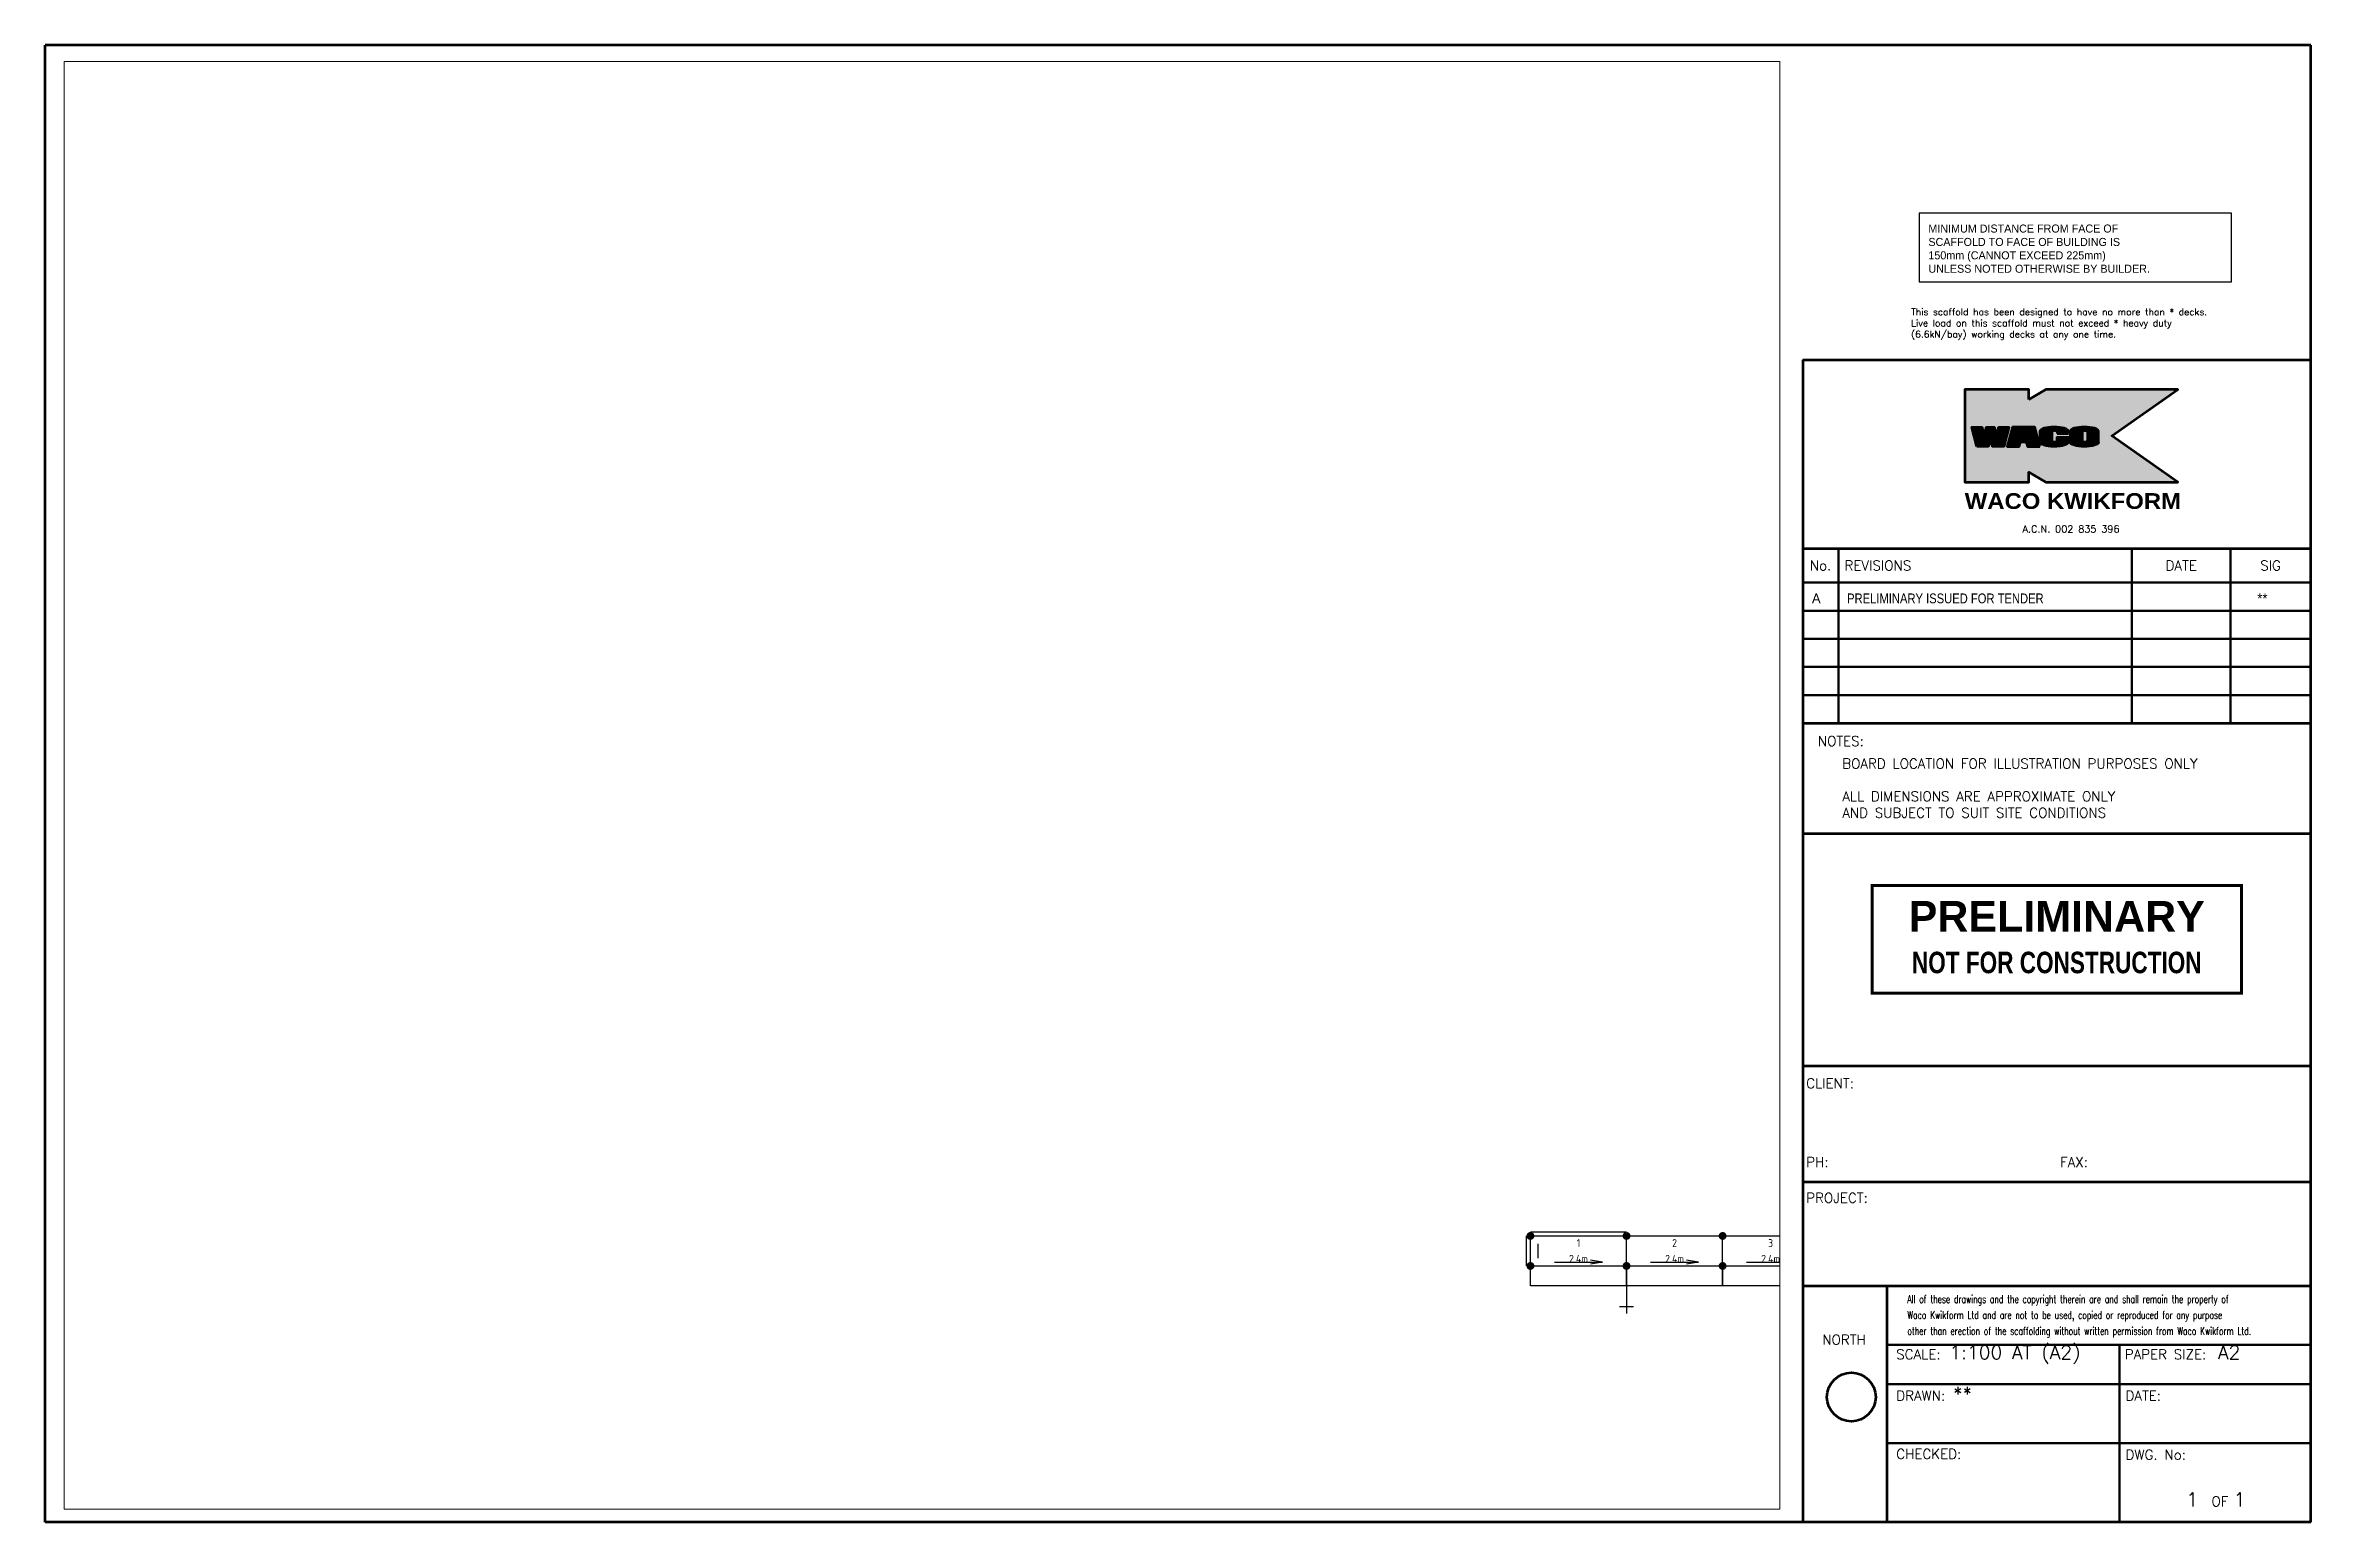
# Paper-space layout 'WACO Kwikform A2 Drawing Sheet No Ledgen' of a CAD drawing. Header units: millimetres. Extents: x 0 to 575, y 0 to 375.
# The model-space entities are those that its viewports show. They can reach past a viewport. Long polylines and large blocks are cut down to what shows.
import ezdxf
from ezdxf.enums import TextEntityAlignment as Align

# ---------------------------------------------------------------- set-up
doc = ezdxf.new("R2010")
doc.units = ezdxf.units.MM
doc.linetypes.add('KwikScaf_DASHED', pattern=[3.75, 2.5, -1.25])
doc.linetypes.add('KwikScaf_Line', pattern=[1, 1, 0])
doc.layers.get('0').update_dxf_attribs({"linetype": 'CONTINUOUS'})
for name, color, linetype in [('DISTANCE', 3, 'CONTINUOUS'), ('KwikScaf Schematic', 7, 'CONTINUOUS'), ('PRELIMINARY', 7, 'CONTINUOUS'), ('RED', 8, 'CONTINUOUS')]:
    doc.layers.add(name, color=color, linetype=linetype)
for name, color, linetype, lineweight in [('Sheet 018', 10, 'CONTINUOUS', 18), ('Sheet 025', 7, 'CONTINUOUS', 25), ('Sheet 035', 5, 'CONTINUOUS', 35), ('Sheet 050', 130, 'CONTINUOUS', 50), ('Sheet 070', 180, 'CONTINUOUS', 70)]:
    doc.layers.add(name, color=color, linetype=linetype, lineweight=lineweight)
doc.layers.add('Viewport', color=7, linetype='CONTINUOUS', plot=False)
doc.styles.add('ARCH', font='archd.shx', dxfattribs={"height": 250})
doc.styles.add('KwikScaf ISO', font='isocp.shx')
doc.styles.add('ROMANS', font='romans')
doc.styles.add('STAMP', font='ARIALBD.TTF')
doc.styles.add('WACO', font='ariblk.TTF')
pattern_1 = [(0, (0, 0), (0, 0.174625), [0.127, -0.047625]), (90, (0, 0), (-0.174625, 1e-17), [0.127, -0.047625])]

# ---------------------------------------------------------------- blocks, each defined once
blk = doc.blocks.new('REVDES')
at = {"style": 'ARCH'}
for tag, p in [('01', (2.31, 1.87)), ('03', (87.68, 1.87)), ('04', (115.37, 1.87))]:
    blk.add_attdef(tag, p, '', height=2.5, dxfattribs=at)
at = {"style": 'ARCH', "width": 0.85}
blk.add_attdef('02', (11.25, 1.87), '', height=2.5, dxfattribs=at)
blk = doc.blocks.new('PREL')
at = {"layer": 'RED', "const_width": 100}
blk.add_lwpolyline([(6000, 1750), (-6000, 1750), (-6000, -1750), (6000, -1750)], close=True, dxfattribs=at)
at = {"layer": 'RED', "style": 'STAMP'}
blk.add_text('PRELIMINARY', height=1000, dxfattribs=at).set_placement((0, 750), align=Align.MIDDLE)
at = {"layer": 'RED', "style": 'STAMP', "width": 0.75}
blk.add_text('NOT FOR CONSTRUCTION', height=700, dxfattribs=at).set_placement((0, -750), align=Align.MIDDLE)
blk = doc.blocks.new('REVISED TITLE')
at = {"layer": 'Sheet 025', "style": 'ROMANS'}
for s, p in [('CLIENT:', (-128.05, 110.15)), ('PH:', (-128.05, 90.15)), ('FAX:', (-63.6, 90.15)), ('PROJECT:', (-128.05, 81.06)), ('SCALE:', (-105.19, 41.33)), ('PAPER SIZE:', (-47.19, 41.33)), ('DRAWN:', (-105.19, 30.85)), ('DATE:', (-46.99, 30.85)), ('CHECKED:', (-105.19, 16.04)), ('DWG. No:', (-46.99, 15.86)), ('OF', (-25.18, 3.98))]:
    blk.add_text(s, height=2.5, dxfattribs=at).set_placement(p)
at = {"layer": 'Sheet 035', "style": 'ROMANS'}
for tag, p in [('CLIENT_CONTACT', (-110.61, 110.15)), ('ADDRESS_STREET', (-110.61, 100.15)), ('COMPANY', (-110.61, 105.15)), ('CITY', (-110.61, 95.15)), ('PHONE_NO.', (-110.61, 90.15)), ('FAX_NO.', (-46.16, 90.15)), ('PROJECT_TITLE:', (-110.61, 81.06)), ('PROJECT_DESCRIPTION', (-110.61, 76.06)), ('PROJECT_DESCRIPTION_2', (-110.61, 71.06)), ('PROJECT_DESCRIPTION_3', (-110.61, 66.06)), ('PROJECT_DESCRIPTION_4', (-110.61, 61.06)), ('SCALE', (-91.76, 41.33)), ('PAPER_SIZE', (-23.56, 41.33)), ('DRAFTSMAN', (-90.76, 30.85)), ('DATE', (-35.55, 30.85)), ('DWG_NO', (-46.15, 9.93))]:
    blk.add_attdef(tag, p, '', height=3.5, dxfattribs=at)
for tag, p in [('PAGE_NO.', (-30.05, 3.98)), ('OF_PAGES.', (-18.05, 3.98))]:
    blk.add_attdef(tag, text='', height=3.5, dxfattribs=at).set_placement(p, align=Align.CENTER)

msp = doc.modelspace()

# ---------------------------------------------------------------- linework, layer by layer
at = {"layer": 'KwikScaf Schematic', "color": 3, "linetype": 'KwikScaf_DASHED'}
for p, q in [((45763, 5310), (45763, 6072)), ((48302, 6172), (45863, 6172)), ((46063, 5510), (46063, 5872))]:
    msp.add_line(p, q, dxfattribs=at)
at = {"layer": 'KwikScaf Schematic', "color": 3, "linetype": 'KwikScaf_Line'}
for p, q in [((45863, 6072), (48302, 6072)), ((45863, 5310), (45863, 6072)), ((48302, 5310), (48302, 6072)), ((48302, 6072), (50741, 6072)), ((50741, 5310), (50741, 6072)), ((50741, 6072), (53180, 6072)), ((45863, 5310), (48302, 5310)), ((45863, 4802), (45863, 5310)), ((46473, 5405), (47693, 5405)), ((47693, 5405), (47388, 5453)), ((47693, 5405), (47388, 5357)), ((48302, 5310), (48302, 4802)), ((48302, 5310), (50741, 5310)), ((48302, 4802), (48302, 5310)), ((48912, 5405), (50132, 5405)), ((50132, 5405), (49827, 5453)), ((50132, 5405), (49827, 5357)), ((50741, 5310), (50741, 4802)), ((50741, 5310), (53180, 5310)), ((50741, 4802), (50741, 5310)), ((51351, 5405), (52571, 5405)), ((52571, 5405), (52266, 5453)), ((52571, 5405), (52266, 5357)), ((48302, 4802), (45863, 4802)), ((48302, 4802), (48302, 4102)), ((50741, 4802), (48302, 4802)), ((53180, 4802), (50741, 4802)), ((48127, 4277), (48477, 4277))]:
    msp.add_line(p, q, dxfattribs=at)
for points in [[(45863, 6122, 100, 100, -0.198912), (45899, 6107, 100, 100, -0.198912), (45913, 6072, 100, 100, -0.198912), (45899, 6036, 100, 100, -0.198912), (45863, 6022, 100, 100, -0.198912), (45828, 6036, 100, 100, -0.198912), (45813, 6072, 100, 100, -0.198912), (45828, 6107, 100, 100, -0.198912)], [(48302, 6122, 100, 100, -0.198912), (48338, 6107, 100, 100, -0.198912), (48352, 6072, 100, 100, -0.198912), (48338, 6036, 100, 100, -0.198912), (48302, 6022, 100, 100, -0.198912), (48267, 6036, 100, 100, -0.198912), (48252, 6072, 100, 100, -0.198912), (48267, 6107, 100, 100, -0.198912)], [(48302, 6122, 100, 100, -0.198912), (48338, 6107, 100, 100, -0.198912), (48352, 6072, 100, 100, -0.198912), (48338, 6036, 100, 100, -0.198912), (48302, 6022, 100, 100, -0.198912), (48267, 6036, 100, 100, -0.198912), (48252, 6072, 100, 100, -0.198912), (48267, 6107, 100, 100, -0.198912)], [(50741, 6122, 100, 100, -0.198912), (50777, 6107, 100, 100, -0.198912), (50791, 6072, 100, 100, -0.198912), (50777, 6036, 100, 100, -0.198912), (50741, 6022, 100, 100, -0.198912), (50706, 6036, 100, 100, -0.198912), (50691, 6072, 100, 100, -0.198912), (50706, 6107, 100, 100, -0.198912)], [(50741, 6122, 100, 100, -0.198912), (50777, 6107, 100, 100, -0.198912), (50791, 6072, 100, 100, -0.198912), (50777, 6036, 100, 100, -0.198912), (50741, 6022, 100, 100, -0.198912), (50706, 6036, 100, 100, -0.198912), (50691, 6072, 100, 100, -0.198912), (50706, 6107, 100, 100, -0.198912)], [(48302, 5360, 100, 100, -0.198912), (48338, 5345, 100, 100, -0.198912), (48352, 5310, 100, 100, -0.198912), (48338, 5274, 100, 100, -0.198912), (48302, 5260, 100, 100, -0.198912), (48267, 5274, 100, 100, -0.198912), (48252, 5310, 100, 100, -0.198912), (48267, 5345, 100, 100, -0.198912)], [(50741, 5360, 100, 100, -0.198912), (50777, 5345, 100, 100, -0.198912), (50791, 5310, 100, 100, -0.198912), (50777, 5274, 100, 100, -0.198912), (50741, 5260, 100, 100, -0.198912), (50706, 5274, 100, 100, -0.198912), (50691, 5310, 100, 100, -0.198912), (50706, 5345, 100, 100, -0.198912)]]:
    msp.add_lwpolyline(points, format="xyseb", close=True, dxfattribs=at)
at = {"layer": 'KwikScaf Schematic', "color": 3, "linetype": 'KwikScaf_Line', "const_width": 100}
for points in [[(45863, 5360, -0.198912), (45899, 5345, -0.198912), (45913, 5310, -0.198912), (45899, 5274, -0.198912), (45863, 5260, -0.198912), (45828, 5274, -0.198912), (45813, 5310, -0.198912), (45828, 5345, -0.198912)], [(48302, 5360, -0.198912), (48338, 5345, -0.198912), (48352, 5310, -0.198912), (48338, 5274, -0.198912), (48302, 5260, -0.198912), (48267, 5274, -0.198912), (48252, 5310, -0.198912), (48267, 5345, -0.198912)], [(50741, 5360, -0.198912), (50777, 5345, -0.198912), (50791, 5310, -0.198912), (50777, 5274, -0.198912), (50741, 5260, -0.198912), (50706, 5274, -0.198912), (50691, 5310, -0.198912), (50706, 5345, -0.198912)]]:
    msp.add_lwpolyline(points, format="xyb", close=True, dxfattribs=at)

# ---------------------------------------------------------------- texts
at = {"layer": 'KwikScaf Schematic', "style": 'KwikScaf ISO'}
for s, p in [('1', (47083, 5891)), ('2', (49522, 5891)), ('3', (51961, 5891)), ('2.4m', (47083, 5491)), ('2.4m', (49522, 5491)), ('2.4m', (51961, 5491))]:
    msp.add_text(s, height=200, dxfattribs=at).set_placement(p, align=Align.MIDDLE_CENTER)

psp = doc.layouts.new('WACO Kwikform A2 Drawing Sheet No Ledgen')

# ---------------------------------------------------------------- hatches: boundary and pattern name
h = psp.add_hatch()
h.set_pattern_fill('ANGLE', color=140, scale=0.025, style=0)
h.set_pattern_definition(pattern_1)
h.paths.add_polyline_path([(493.69, 275.27), (494.27, 273.1), (497.09, 273.1), (498.42, 278.06), (495.82, 278.06), (495.23, 275.87), (494.64, 278.06), (492.73, 278.06), (492.14, 275.87), (491.55, 278.06), (488.96, 278.06), (490.29, 273.1), (493.11, 273.1)])
h = psp.add_hatch()
h.set_pattern_fill('ANGLE', color=140, scale=0.025, style=0)
h.set_pattern_definition(pattern_1)
h.paths.add_polyline_path([(504.96, 278.06), (499.32, 278.06), (497.99, 273.1), (501.01, 273.1), (501.33, 274.31), (502.79, 274.31), (503.11, 273.1), (506.29, 273.1)])
h.paths.add_polyline_path([(502.14, 276.71), (502.6, 274.99), (501.68, 274.99)], flags=16)
h = psp.add_hatch()
h.set_pattern_fill('ANGLE', color=140, scale=0.025, style=0)
h.set_pattern_definition(pattern_1)
edge = h.paths.add_edge_path()
edge.add_ellipse((509.97, 276.84), major_axis=(-0.658, 0), ratio=0.455652, start_angle=180, end_angle=360, ccw=False)
edge.add_line((510.63, 276.84), (510.63, 276.42))
edge.add_line((510.63, 276.42), (513.49, 276.42))
edge.add_line((513.49, 276.42), (513.49, 276.96))
edge.add_ellipse((509.88, 276.96), major_axis=(-3.61, 0), ratio=0.304653, start_angle=180, end_angle=360)
edge.add_line((506.27, 276.96), (506.27, 274.2))
edge.add_ellipse((509.88, 274.2), major_axis=(-3.61, 0), ratio=0.304653, start_angle=0, end_angle=180)
edge.add_line((513.49, 274.2), (513.49, 275.5))
edge.add_line((513.49, 275.5), (510.63, 275.5))
edge.add_line((510.63, 275.5), (510.63, 274.44))
edge.add_ellipse((509.97, 274.48), major_axis=(-0.658, 0), ratio=0.455652, start_angle=0, end_angle=180, ccw=False)
edge.add_line((509.31, 274.48), (509.31, 276.88))
h = psp.add_hatch()
h.set_pattern_fill('ANGLE', color=140, scale=0.025, style=0)
h.set_pattern_definition(pattern_1)
edge = h.paths.add_edge_path()
edge.add_ellipse((517.56, 276.96), major_axis=(-3.61, 0), ratio=0.304653, start_angle=180, end_angle=360)
edge.add_line((513.95, 276.96), (513.95, 274.2))
edge.add_ellipse((517.56, 274.2), major_axis=(-3.61, 0), ratio=0.304653, start_angle=0, end_angle=180)
edge.add_line((521.17, 274.2), (521.17, 276.96))
edge = h.paths.add_edge_path(flags=16)
edge.add_ellipse((517.65, 276.84), major_axis=(-0.658, 0), ratio=0.455652, start_angle=180, end_angle=360, ccw=False)
edge.add_line((518.31, 276.84), (518.31, 274.44))
edge.add_ellipse((517.65, 274.48), major_axis=(-0.658, 0), ratio=0.455652, start_angle=0, end_angle=180, ccw=False)
edge.add_line((517, 274.48), (517, 276.88))
at = {"layer": 'Sheet 070'}
h = psp.add_hatch(color=51, dxfattribs=at)
h.paths.add_polyline_path([(501.68, 274.99), (502.6, 274.99), (502.14, 276.71)], flags=0)
h.paths.add_polyline_path([(506.29, 273.1), (504.96, 278.06), (499.32, 278.06), (497.99, 273.1), (501.01, 273.1), (501.33, 274.31), (502.79, 274.31), (503.11, 273.1)], flags=16)
h.paths.add_polyline_path([(490.29, 273.1), (488.96, 278.06), (491.55, 278.06), (492.14, 275.87), (492.73, 278.06), (494.64, 278.06), (495.23, 275.87), (495.82, 278.06), (498.42, 278.06), (497.09, 273.1), (494.27, 273.1), (493.69, 275.27), (493.11, 273.1)], flags=16)
h.paths.add_polyline_path([(503.44, 285.06), (503.44, 287.56), (487.19, 287.56), (487.19, 264.06), (503.44, 264.06), (503.44, 266.56), (507.77, 264.06), (541.27, 264.06), (524.49, 275.81), (541.27, 287.56), (507.77, 287.56)])
edge = h.paths.add_edge_path(flags=16)
edge.add_line((510.63, 274.48), (510.63, 275.5))
edge.add_line((510.63, 275.5), (513.49, 275.5))
edge.add_line((513.49, 275.5), (513.49, 274.2))
edge.add_ellipse((509.88, 274.2), major_axis=(-3.61, 0), ratio=0.304653, start_angle=0, end_angle=180, ccw=False)
edge.add_line((506.27, 274.2), (506.27, 276.96))
edge.add_ellipse((509.88, 276.96), major_axis=(-3.61, 0), ratio=0.304653, start_angle=180, end_angle=360, ccw=False)
edge.add_line((513.49, 276.96), (513.49, 276.42))
edge.add_line((513.49, 276.42), (510.63, 276.42))
edge.add_line((510.63, 276.42), (510.63, 276.84))
edge.add_ellipse((509.97, 276.84), major_axis=(-0.658, 0), ratio=0.455652, start_angle=180, end_angle=360)
edge.add_line((509.31, 276.84), (509.31, 274.48))
edge.add_ellipse((509.97, 274.48), major_axis=(-0.658, 0), ratio=0.455652, start_angle=0, end_angle=180)
edge = h.paths.add_edge_path(flags=16)
edge.add_ellipse((517.56, 274.2), major_axis=(-3.61, 0), ratio=0.304653, start_angle=0, end_angle=180, ccw=False)
edge.add_line((513.95, 274.2), (513.95, 276.96))
edge.add_ellipse((517.56, 276.96), major_axis=(-3.61, 0), ratio=0.304653, start_angle=180, end_angle=360, ccw=False)
edge.add_line((521.17, 276.96), (521.17, 274.2))
edge = h.paths.add_edge_path(flags=0)
edge.add_line((517, 276.84), (517, 274.48))
edge.add_ellipse((517.65, 274.48), major_axis=(-0.658, 0), ratio=0.455652, start_angle=0, end_angle=180)
edge.add_line((518.31, 274.48), (518.31, 276.84))
edge.add_ellipse((517.65, 276.84), major_axis=(-0.658, 0), ratio=0.455652, start_angle=180, end_angle=360)

# ---------------------------------------------------------------- linework, layer by layer
at = {"layer": 'DISTANCE'}
psp.add_lwpolyline([(475.65, 314.96), (554.86, 314.96), (554.86, 332.4), (475.65, 332.4)], close=True, dxfattribs=at)
at = {"layer": 'Sheet 050', "color": 7}
for p, q in [((455.13, 202.86), (455.13, 247.24)), ((529.64, 202.86), (529.64, 247.24)), ((554.64, 202.86), (554.64, 247.24)), ((446.08, 238.56), (575, 238.56)), ((446.08, 231.42), (575, 231.42)), ((446.08, 224.28), (575, 224.28)), ((446.08, 217.14), (575, 217.14)), ((446.08, 210), (575, 210)), ((467.54, 45), (575, 45)), ((526.5, 0), (526.5, 45)), ((467.54, 35), (575, 35)), ((467.54, 20), (575, 20))]:
    psp.add_line(p, q, dxfattribs=at)
at = {"layer": 'Sheet 070', "color": 7}
for p, q in [((575, 375), (0, 375)), ((0, 0), (0, 375)), ((575, 0), (575, 375)), ((446.08, 295.14), (575, 295.14)), ((446.08, 295.14), (446.08, 0)), ((446.08, 247.24), (575, 247.24)), ((446.08, 202.86), (575, 202.86)), ((446.08, 174.81), (575, 174.81)), ((446.1, 115.87), (575, 115.87)), ((446.1, 86.35), (575, 86.35)), ((446.08, 60), (575, 60)), ((467.54, -0.18), (467.54, 59.82)), ((575, 0), (0, 0))]:
    psp.add_line(p, q, dxfattribs=at)
at = {"layer": 'Sheet 070'}
for p, q in [((506.27, 276.96), (506.27, 274.2)), ((509.31, 276.84), (509.31, 274.48)), ((510.63, 276.84), (510.63, 276.42)), ((510.63, 276.42), (513.49, 276.42)), ((513.49, 276.42), (513.49, 276.96)), ((513.95, 276.96), (513.95, 274.2)), ((517, 276.84), (517, 274.48)), ((518.31, 276.84), (518.31, 274.48)), ((521.17, 274.2), (521.17, 276.96))]:
    psp.add_line(p, q, dxfattribs=at)
at = {"layer": 'Sheet 070', "color": 7}
psp.add_lwpolyline([(503.44, 285.06), (503.44, 287.56), (487.19, 287.56), (487.19, 264.06), (503.44, 264.06), (503.44, 266.56), (507.77, 264.06), (541.27, 264.06), (524.49, 275.81), (541.27, 287.56), (507.77, 287.56)], close=True, dxfattribs=at)
at = {"layer": 'Sheet 070'}
for points in [[(490.29, 273.1), (488.96, 278.06), (491.55, 278.06), (492.14, 275.87), (492.73, 278.06), (494.64, 278.06), (495.23, 275.87), (495.82, 278.06), (498.42, 278.06), (497.09, 273.1), (494.27, 273.1), (493.69, 275.27), (493.11, 273.1), (490.29, 273.1)], [(506.29, 273.1), (504.96, 278.06), (499.32, 278.06), (497.99, 273.1), (501.01, 273.1), (501.33, 274.31), (502.79, 274.31), (503.11, 273.1)], [(501.68, 274.99), (502.6, 274.99), (502.14, 276.71)]]:
    psp.add_lwpolyline(points, close=True, dxfattribs=at)
psp.add_lwpolyline([(510.63, 274.48), (510.63, 275.5), (513.49, 275.5), (513.49, 274.2)], dxfattribs=at)
at = {"layer": 'Sheet 070', "color": 7}
psp.add_circle((458.41, 31.74), 6.19, dxfattribs=at)
at = {"layer": 'Sheet 070'}
for centre, major_axis, ratio in [((509.88, 276.96), (-3.61, 0), 0.304653), ((509.97, 276.84), (-0.658, 0), 0.455652), ((517.56, 276.96), (-3.61, 0), 0.304653), ((517.65, 276.84), (-0.658, 0), 0.455652)]:
    psp.add_ellipse(centre, major_axis=major_axis, ratio=ratio, start_param=3.141593, end_param=6.283185, dxfattribs=at)
at = {"layer": 'Sheet 070', "extrusion": (0, 0, -1)}
for centre, major_axis, ratio in [((509.88, 274.2), (-3.61, 0), 0.304653), ((509.97, 274.48), (-0.658, 0), 0.455652), ((517.56, 274.2), (-3.61, 0), 0.304653), ((517.65, 274.48), (-0.658, 0), 0.455652)]:
    psp.add_ellipse(centre, major_axis=major_axis, ratio=ratio, start_param=3.141593, end_param=6.283185, dxfattribs=at)

# ---------------------------------------------------------------- block references
at = {"color": 7}
ref = psp.add_blockref('REVDES', (446.08, 231.42), dxfattribs=at)
ref.add_attrib('01', 'A', (448.39, 233.29), dxfattribs={"height": 2.5, "style": 'ARCH'})
ref.add_attrib('02', 'PRELIMINARY ISSUED FOR TENDER', (457.33, 233.29), dxfattribs={"height": 2.5, "style": 'ARCH', "width": 0.85})
ref.add_attrib('04', '**', (561.45, 233.29), dxfattribs={"height": 2.5, "style": 'ARCH'})
psp.add_blockref('REVISED TITLE', (575, 0)).add_auto_attribs({'SCALE': '1:100 AT (A2)', 'PAPER_SIZE': 'A2', 'DRAFTSMAN': '**', 'PAGE_NO.': '1', 'OF_PAGES.': '1'})
at = {"layer": 'PRELIMINARY', "xscale": 0.0078125, "yscale": 0.0078125, "zscale": 0.0078125}
psp.add_blockref('PREL', (510.54, 147.95), dxfattribs=at)

# ---------------------------------------------------------------- texts
at = {"layer": 'DISTANCE', "style": 'ARCH'}
for s, p in [('MINIMUM DISTANCE FROM FACE OF ', (477.96, 327.44)), ('SCAFFOLD TO FACE OF BUILDING IS', (477.96, 324.04)), ('150mm (CANNOT EXCEED 225mm) ', (477.96, 320.64)), ('UNLESS NOTED OTHERWISE BY BUILDER.', (477.96, 317.24))]:
    psp.add_text(s, height=2.04, dxfattribs=at).set_placement(p)
at = {"layer": 'Sheet 018', "color": 7, "style": 'WACO', "width": 0.982356}
psp.add_text('WACO KWIKFORM', height=4, dxfattribs=at).set_placement((487.19, 257.27), (542.08, 257.27), align=Align.FIT)
at = {"layer": 'Sheet 018', "color": 7, "style": 'ROMANS'}
psp.add_text('A.C.N. 002 835 396', height=1.8, dxfattribs=at).set_placement((514.18, 251.28), align=Align.CENTER)
at = {"layer": 'Sheet 018', "color": 7, "style": 'ROMANS', "width": 0.7}
for s, p in [('All of these drawings and the copyright therein are and shall remain the property of ', (472.64, 55.61)), ('Waco Kwikform Ltd and are not to be used, copied or reproduced for any purpose ', (472.64, 51.57)), ('other than erection of the scaffolding without written permission from Waco Kwikform Ltd.', (472.64, 47.52))]:
    psp.add_text(s, height=2, dxfattribs=at).set_placement(p)
at = {"layer": 'Sheet 018', "color": 7, "insert": (473.59, 308.15), "char_height": 1.6999, "width": 95.7239, "attachment_point": 1, "style": 'ROMANS'}
psp.add_mtext('This scaffold has been designed to have no more than * decks.\\PLive load on this scaffold must not exceed * heavy duty \\P(6.6kN/bay) working decks at any one time.', dxfattribs=at)
at = {"layer": 'Sheet 025', "color": 7, "style": 'ROMANS'}
for s, p in [('No.', (450.6, 242.9)), ('DATE', (542.14, 242.9)), ('SIG', (564.82, 242.9))]:
    psp.add_text(s, height=2.5, dxfattribs=at).set_placement(p, align=Align.MIDDLE_CENTER)
psp.add_text('REVISIONS', height=2.5, dxfattribs=at).set_placement((456.69, 242.9), align=Align.MIDDLE_LEFT)
psp.add_text('NOTES:', height=2.5, dxfattribs=at).set_placement((449.89, 197.05))
at = {"layer": 'Sheet 025', "style": 'ROMANS'}
psp.add_text('NORTH', height=2.5, dxfattribs=at).set_placement((451.04, 45.07))
at = {"layer": 'Sheet 025', "color": 7, "insert": (456.1, 193.85), "char_height": 2.5, "width": 104.1343, "attachment_point": 1, "style": 'ROMANS'}
psp.add_mtext('BOARD LOCATION FOR ILLUSTRATION PURPOSES ONLY\\P\\PALL DIMENSIONS ARE APPROXIMATE ONLY\\PAND SUBJECT TO SUIT SITE CONDITIONS', dxfattribs=at)

# ---------------------------------------------------------------- viewports
at = {"layer": 'Viewport', "color": 7}
psp.add_viewport(center=(222.53, 187.07), size=(435.45, 367.5439), view_center_point=(30420.99, 17514.69), view_height=36754.3866, dxfattribs=at)

doc.saveas('drawing.dxf')
